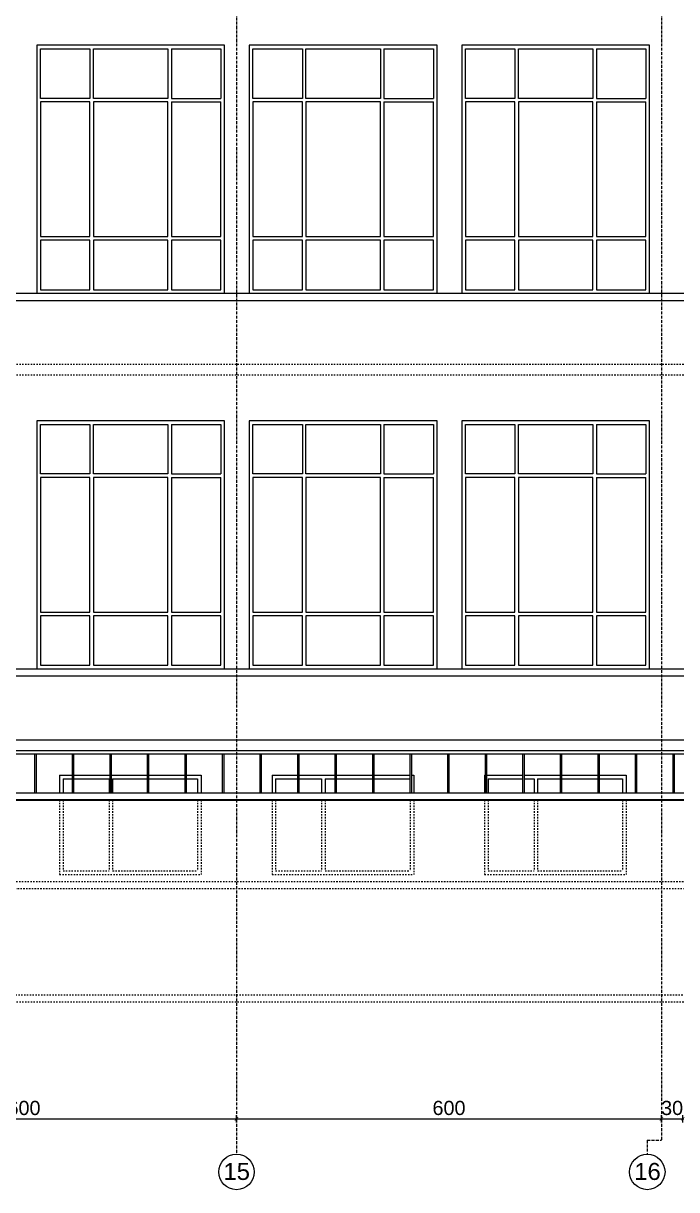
# Model space of a CAD drawing. Header units: inches. Extents: x -72385 to 39588, y -6525 to 66685.
# Drawn here: x 838 to 1760, y 17991 to 19637 of the extents above; entities that cross this region are included whole.
import ezdxf

# ---------------------------------------------------------------- set-up
doc = ezdxf.new("R2010")
doc.units = ezdxf.units.IN
doc.header["$MEASUREMENT"] = 0
doc.linetypes.add('DashDot', pattern=[0.6, 0.4, -0.1, 0, -0.1])
doc.linetypes.add('Hidden', pattern=[0.4, 0.2, -0.2])
for name, color, linetype, lineweight in [('Надписи коти външни', 252, 'Continuous', 25), ('Надписи Оси', 252, 'Continuous', 25), ('Оси', 252, 'DashDot', 25), ('Фасади Разрези дебело', 7, 'Continuous', 35), ('Фасади Разрези пунктир', 253, 'Hidden', 25), ('Фасади Разрези тънко', 253, 'Continuous', 25)]:
    doc.layers.add(name, color=color, linetype=linetype, lineweight=lineweight)
doc.styles.add('Arial Regular', font='arial.ttf')
doc.styles.get("Standard").update_dxf_attribs({"font": 'arial.ttf'})
doc.dimstyles.new('Annotative', dxfattribs={"dimscale": 0, "dimtxt": 20, "dimasz": 5, "dimexe": 5, "dimexo": 5, "dimgap": 5, "dimtad": 1, "dimdec": 0, "dimzin": 0, "dimdsep": 46, "dimtxsty": 'Standard', "dimblk": 'ARCHTICK', "dimcen": 5, "dimdle": 5, "dimadec": 0, "dimazin": 0, "dimtfac": 1, "dimtdec": 0, "dimtofl": 0, "dimtmove": 0, "dimatfit": 3, "dimldrblk": 'ARCHTICK', "dimfxl": 5, "dimfxlon": 1, "dimtolj": 1, "dimtzin": 0, "dimarcsym": 1})

# ---------------------------------------------------------------- blocks, each defined once
blk = doc.blocks.new('_ArchTick')
at = {"color": 0, "linetype": 'ByBlock', "const_width": 0.15}
blk.add_lwpolyline([(-0.5, -0.5), (0.5, 0.5)], dxfattribs=at)
blk = doc.blocks.new('*D6974')
at = {"layer": 'Defpoints', "color": 0, "ltscale": 10, "transparency": 16777216}
for p in [(1738.957851424831, 18090.92473190827), (1138.957851424831, 18067.27695059948), (1738.957851424831, 18067.27695059948)]:
    blk.add_point(p, dxfattribs=at)
at = {"layer": 'Надписи коти външни', "color": 0, "lineweight": -2, "ltscale": 10, "transparency": 16777216}
for p, q in [((1133.957851424831, 18090.92473190827), (1743.957851424831, 18090.92473190827)), ((1138.957851424831, 18085.92473190827), (1138.957851424831, 18095.92473190827)), ((1738.957851424831, 18085.92473190827), (1738.957851424831, 18095.92473190827))]:
    blk.add_line(p, q, dxfattribs=at)
at = {"layer": 'Надписи коти външни', "color": 0, "lineweight": -2, "ltscale": 10, "transparency": 16777216, "xscale": 5, "yscale": 5, "zscale": 5, "rotation": 180}
blk.add_blockref('_ArchTick', (1138.957851424831, 18090.92473190827), dxfattribs=at)
at = {"layer": 'Надписи коти външни', "color": 0, "lineweight": -2, "ltscale": 10, "transparency": 16777216, "xscale": 5, "yscale": 5, "zscale": 5}
blk.add_blockref('_ArchTick', (1738.957851424831, 18090.92473190827), dxfattribs=at)
at = {"layer": 'Надписи коти външни', "color": 0, "ltscale": 10, "transparency": 16777216, "insert": (1438.957851424831, 18106.1361916627), "char_height": 20, "attachment_point": 5}
blk.add_mtext('\\A1;600', dxfattribs=at)
blk = doc.blocks.new('*D6975')
at = {"layer": 'Defpoints', "color": 0, "ltscale": 10, "transparency": 16777216}
for p in [(1138.957851424831, 18090.92473190827), (538.9578514248315, 18040.92473190827), (1138.957851424831, 18040.92473190827)]:
    blk.add_point(p, dxfattribs=at)
at = {"layer": 'Надписи коти външни', "color": 0, "lineweight": -2, "ltscale": 10, "transparency": 16777216}
for p, q in [((533.9578514248315, 18090.92473190827), (1143.957851424831, 18090.92473190827)), ((538.9578514248315, 18085.92473190827), (538.9578514248315, 18095.92473190827)), ((1138.957851424831, 18085.92473190827), (1138.957851424831, 18095.92473190827))]:
    blk.add_line(p, q, dxfattribs=at)
at = {"layer": 'Надписи коти външни', "color": 0, "lineweight": -2, "ltscale": 10, "transparency": 16777216, "xscale": 5, "yscale": 5, "zscale": 5, "rotation": 180}
blk.add_blockref('_ArchTick', (538.9578514248315, 18090.92473190827), dxfattribs=at)
at = {"layer": 'Надписи коти външни', "color": 0, "lineweight": -2, "ltscale": 10, "transparency": 16777216, "xscale": 5, "yscale": 5, "zscale": 5}
blk.add_blockref('_ArchTick', (1138.957851424831, 18090.92473190827), dxfattribs=at)
at = {"layer": 'Надписи коти външни', "color": 0, "ltscale": 10, "transparency": 16777216, "insert": (838.9578514248315, 18106.1361916627), "char_height": 20, "attachment_point": 5}
blk.add_mtext('\\A1;600', dxfattribs=at)
blk = doc.blocks.new('*D6976')
at = {"layer": 'Defpoints', "color": 0, "ltscale": 10, "transparency": 16777216}
for p in [(1768.957851424831, 18090.92473190827), (1738.957851424831, 18060.92473190826), (1768.957851424831, 18060.92473190826)]:
    blk.add_point(p, dxfattribs=at)
at = {"layer": 'Надписи коти външни', "color": 0, "lineweight": -2, "ltscale": 10, "transparency": 16777216}
for p, q in [((1733.957851424831, 18090.92473190827), (1773.957851424831, 18090.92473190827)), ((1738.957851424831, 18085.92473190827), (1738.957851424831, 18095.92473190827)), ((1768.957851424831, 18085.92473190827), (1768.957851424831, 18095.92473190827))]:
    blk.add_line(p, q, dxfattribs=at)
at = {"layer": 'Надписи коти външни', "color": 0, "lineweight": -2, "ltscale": 10, "transparency": 16777216, "xscale": 5, "yscale": 5, "zscale": 5, "rotation": 180}
blk.add_blockref('_ArchTick', (1738.957851424831, 18090.92473190827), dxfattribs=at)
at = {"layer": 'Надписи коти външни', "color": 0, "lineweight": -2, "ltscale": 10, "transparency": 16777216, "xscale": 5, "yscale": 5, "zscale": 5}
blk.add_blockref('_ArchTick', (1768.957851424831, 18090.92473190827), dxfattribs=at)
at = {"layer": 'Надписи коти външни', "color": 0, "ltscale": 10, "transparency": 16777216, "insert": (1753.957851424831, 18106.1430129451), "char_height": 20, "attachment_point": 5}
blk.add_mtext('\\A1;30', dxfattribs=at)

msp = doc.modelspace()

# ---------------------------------------------------------------- linework, layer by layer
at = {"layer": 'Надписи Оси', "ltscale": 50}
for centre in [(1138.957851424831, 18015.92473190827), (1718.957851424831, 18015.92473190827)]:
    msp.add_circle(centre, 25, dxfattribs=at)
at = {"layer": 'Оси', "ltscale": 10}
for p, q in [((1138.957851424831, 21090.92473190828), (1138.957851424831, 18040.92473190827)), ((1738.957851424832, 21090.92473190827), (1738.957851424831, 18060.92473190826)), ((1718.957851424831, 18060.92473190827), (1718.957851424831, 18040.92473190827)), ((1718.957851424831, 18060.92473190827), (1738.957851424831, 18060.92473190826))]:
    msp.add_line(p, q, dxfattribs=at)
at = {"layer": 'Фасади Разрези дебело', "ltscale": 10, "extrusion": (1.209102262755835e-15, 1, -2.220446049250313e-16)}
msp.add_line((-7523.617710028434, 18540.92473190827), (5572.362360510335, 18540.92473190826), dxfattribs=at)
at = {"layer": 'Фасади Разрези пунктир', "ltscale": 10, "extrusion": (1.209102262755835e-15, 1, -2.220446049250313e-16)}
for p, q in [((-7023.617710028434, 19155.92473190827), (3552.239193315716, 19155.92473190825)), ((-7023.617710028434, 19140.92473190827), (3552.239193315716, 19140.92473190824)), ((-7023.617710028434, 18610.92473190827), (3552.239193315716, 18610.92473190824)), ((889.0778764768711, 18435.92473190826), (1089.094082686704, 18435.92473190826)), ((894.0778764768702, 18440.92473190826), (959.0778764768702, 18440.92473190826)), ((964.0778764768711, 18440.92473190826), (1084.094082686703, 18440.92473190826)), ((1189.102185791599, 18435.92473190826), (1389.118392001433, 18435.92473190826)), ((1194.102185791599, 18440.92473190826), (1259.102185791599, 18440.92473190826)), ((1264.102185791599, 18440.92473190826), (1384.118392001433, 18440.92473190826)), ((1489.126495106331, 18435.92473190826), (1689.142701316165, 18435.92473190826)), ((1494.126495106331, 18440.92473190826), (1559.126495106331, 18440.92473190826)), ((1564.126495106331, 18440.92473190826), (1684.142701316164, 18440.92473190826)), ((-628.1035680219584, 18425.92473190826), (4151.339606765436, 18425.92473190826)), ((-658.1019474009695, 18415.92473190826), (4181.342037696915, 18415.92473190826)), ((-7023.617710028434, 18255.92473190826), (5072.362360510333, 18255.92473190826)), ((-1909.030726457766, 18265.92473190826), (5072.362360510337, 18265.92473190825))]:
    msp.add_line(p, q, dxfattribs=at)
at = {"layer": 'Фасади Разрези пунктир', "ltscale": 10}
for p, q in [((889.0778764768729, 18540.92473190826), (889.0778764768711, 18435.92473190826)), ((894.0778764768693, 18540.92473190826), (894.0778764768702, 18440.92473190826)), ((959.0778764768702, 18540.92473190826), (959.0778764768702, 18440.92473190826)), ((964.0778764768711, 18540.92473190826), (964.0778764768702, 18440.92473190826)), ((1084.094082686703, 18540.92473190826), (1084.094082686703, 18440.92473190825)), ((1089.094082686704, 18540.92473190826), (1089.094082686704, 18435.92473190826)), ((1189.1021857916, 18540.92473190826), (1189.102185791599, 18435.92473190826)), ((1194.102185791598, 18540.92473190826), (1194.102185791599, 18440.92473190826)), ((1259.102185791599, 18540.92473190826), (1259.102185791599, 18440.92473190826)), ((1264.102185791598, 18540.92473190826), (1264.102185791599, 18440.92473190826)), ((1384.118392001433, 18540.92473190826), (1384.118392001433, 18440.92473190826)), ((1389.118392001433, 18540.92473190826), (1389.118392001433, 18435.92473190826)), ((1489.126495106332, 18540.92473190826), (1489.126495106331, 18435.92473190826)), ((1494.12649510633, 18540.92473190826), (1494.126495106331, 18440.92473190826)), ((1559.126495106333, 18540.92473190826), (1559.126495106331, 18440.92473190826)), ((1564.126495106331, 18540.92473190826), (1564.12649510633, 18440.92473190826)), ((1684.142701316165, 18540.92473190826), (1684.142701316164, 18440.92473190825)), ((1689.142701316165, 18540.92473190826), (1689.142701316165, 18435.92473190826))]:
    msp.add_line(p, q, dxfattribs=at)
at = {"layer": 'Фасади Разрези тънко', "ltscale": 10}
for p, q in [((1042.042287866392, 19600.92473190826), (1042.042287866389, 19530.92473190826)), ((1047.042287866408, 19600.92473190826), (1047.042287866405, 19530.92473190826)), ((1117.042287866401, 19600.92473190826), (1117.042287866405, 19530.92473190826)), ((1342.066597181111, 19600.92473190825), (1342.06659718111, 19530.92473190826)), ((1347.066597181127, 19600.92473190826), (1347.066597181125, 19530.92473190826)), ((1417.066597181121, 19600.92473190826), (1417.066597181126, 19530.92473190826)), ((1642.09090649584, 19600.92473190825), (1642.090906495838, 19530.92473190826)), ((1647.090906495855, 19600.92473190826), (1647.090906495853, 19530.92473190826)), ((1717.09090649585, 19600.92473190826), (1717.090906495853, 19530.92473190826)), ((1042.042287866393, 19070.92473190826), (1042.04228786639, 19000.92473190826)), ((1047.042287866409, 19070.92473190826), (1047.042287866407, 19000.92473190826)), ((1117.042287866403, 19070.92473190826), (1117.042287866407, 19000.92473190826)), ((1342.066597181113, 19070.92473190826), (1342.066597181111, 19000.92473190825)), ((1347.066597181129, 19070.92473190825), (1347.066597181127, 19000.92473190826)), ((1417.066597181123, 19070.92473190826), (1417.066597181128, 19000.92473190826)), ((1642.090906495841, 19070.92473190825), (1642.090906495838, 19000.92473190825)), ((1647.090906495857, 19070.92473190825), (1647.090906495854, 19000.92473190826)), ((1717.090906495851, 19070.92473190825), (1717.090906495855, 19000.92473190826)), ((853.8964319780443, 18605.92473190815), (853.8964319780425, 18550.92473190815)), ((855.8964319780425, 18605.92473190815), (855.8964319780416, 18550.92473190815)), ((906.8964319780434, 18605.92473190814), (906.8964319780425, 18550.92473190814)), ((908.8964319780425, 18605.92473190814), (908.8964319780416, 18550.92473190814)), ((959.8964319780434, 18605.9247319082), (959.8964319780425, 18550.92473190819)), ((961.8964319780434, 18605.9247319082), (961.8964319780425, 18550.9247319082)), ((1012.896431978043, 18605.92473190819), (1012.896431978043, 18550.92473190819)), ((1014.896431978043, 18605.92473190819), (1014.896431978043, 18550.92473190819)), ((1065.896431978043, 18605.92473190819), (1065.896431978043, 18550.92473190818)), ((1067.896431978044, 18605.92473190818), (1067.896431978043, 18550.92473190819)), ((1118.896431978043, 18605.92473190823), (1118.896431978043, 18550.92473190823)), ((1120.896431978043, 18605.92473190823), (1120.896431978043, 18550.92473190823)), ((1171.896431978043, 18605.92473190822), (1171.896431978043, 18550.92473190822)), ((1173.896431978044, 18605.92473190823), (1173.896431978043, 18550.92473190822)), ((1224.896431978044, 18605.92473190822), (1224.896431978043, 18550.92473190822)), ((1226.896431978043, 18605.92473190822), (1226.896431978043, 18550.92473190822)), ((1277.896431978043, 18605.92473190822), (1277.896431978044, 18550.92473190822)), ((1279.896431978043, 18605.92473190822), (1279.896431978043, 18550.92473190822)), ((1330.896431978043, 18605.92473190821), (1330.896431978043, 18550.92473190822)), ((1332.896431978044, 18605.92473190822), (1332.896431978043, 18550.92473190821)), ((1383.896431978043, 18605.92473190827), (1383.896431978043, 18550.92473190826)), ((1385.896431978043, 18605.92473190827), (1385.896431978043, 18550.92473190827)), ((1436.896431978043, 18605.92473190826), (1436.896431978043, 18550.92473190826)), ((1438.896431978044, 18605.92473190826), (1438.896431978043, 18550.92473190826)), ((1489.896431978043, 18605.92473190826), (1489.896431978044, 18550.92473190825)), ((1491.896431978044, 18605.92473190826), (1491.896431978044, 18550.92473190826)), ((1542.896431978044, 18605.92473190823), (1542.896431978044, 18550.92473190823)), ((1544.896431978044, 18605.92473190823), (1544.896431978044, 18550.92473190822)), ((1595.896431978045, 18605.92473190822), (1595.896431978044, 18550.92473190822)), ((1597.896431978044, 18605.92473190822), (1597.896431978043, 18550.92473190822)), ((1648.896431978045, 18605.92473190822), (1648.896431978044, 18550.92473190822)), ((1650.896431978044, 18605.92473190822), (1650.896431978043, 18550.92473190822)), ((1701.896431978043, 18605.92473190816), (1701.896431978043, 18550.92473190816)), ((1703.896431978044, 18605.92473190817), (1703.896431978043, 18550.92473190816)), ((1754.896431978044, 18605.92473190816), (1754.896431978043, 18550.92473190816)), ((1756.896431978044, 18605.92473190816), (1756.896431978044, 18550.92473190816)), ((889.0778764768711, 18575.92473190826), (889.0778764768711, 18550.92473190825)), ((894.0778764768702, 18570.92473190826), (894.0778764768702, 18550.92473190825)), ((959.0778764768711, 18570.92473190826), (959.0778764768702, 18550.92473190824)), ((964.0778764768702, 18570.92473190826), (964.0778764768702, 18550.92473190825)), ((1084.094082686704, 18570.92473190826), (1084.094082686704, 18550.92473190825)), ((1089.094082686703, 18575.92473190826), (1089.094082686704, 18550.92473190825)), ((1189.102185791599, 18575.92473190826), (1189.1021857916, 18550.92473190825)), ((1194.102185791599, 18570.92473190826), (1194.102185791599, 18550.92473190825)), ((1259.102185791599, 18570.92473190826), (1259.102185791598, 18550.92473190825)), ((1264.102185791599, 18570.92473190826), (1264.102185791598, 18550.92473190825)), ((1389.118392001433, 18575.92473190826), (1389.118392001433, 18550.92473190825)), ((1489.12649510633, 18575.92473190826), (1489.126495106331, 18550.92473190825)), ((1494.126495106331, 18570.92473190826), (1494.126495106331, 18550.92473190825)), ((1559.126495106331, 18570.92473190826), (1559.126495106331, 18550.92473190825)), ((1564.12649510633, 18570.92473190826), (1564.126495106331, 18550.92473190825)), ((1684.142701316164, 18570.92473190826), (1684.142701316165, 18550.92473190825)), ((1689.142701316164, 18575.92473190826), (1689.142701316165, 18550.92473190825))]:
    msp.add_line(p, q, dxfattribs=at)
at = {"layer": 'Фасади Разрези тънко', "ltscale": 10, "extrusion": (2.543104615781999e-15, 1, -2.220446049250313e-16)}
for p, q in [((1047.042287866408, 19600.92473190826), (1117.042287866401, 19600.92473190826)), ((1347.066597181127, 19600.92473190826), (1417.066597181121, 19600.92473190826)), ((1647.090906495855, 19600.92473190826), (1717.09090649585, 19600.92473190826)), ((1047.042287866405, 19530.92473190826), (1117.042287866412, 19530.92473190826)), ((1047.042287866403, 19525.92473190826), (1117.04228786641, 19525.92473190826)), ((1347.066597181125, 19530.92473190826), (1417.066597181133, 19530.92473190826)), ((1347.066597181123, 19525.92473190826), (1417.066597181131, 19525.92473190826)), ((1647.090906495853, 19530.92473190826), (1717.090906495861, 19530.92473190826)), ((1647.09090649585, 19525.92473190826), (1717.090906495859, 19525.92473190826)), ((1047.042287866409, 19070.92473190826), (1117.042287866403, 19070.92473190826)), ((1347.066597181129, 19070.92473190826), (1417.066597181123, 19070.92473190826)), ((1647.090906495857, 19070.92473190826), (1717.090906495851, 19070.92473190825)), ((1047.042287866407, 19000.92473190826), (1117.042287866414, 19000.92473190826)), ((1047.042287866404, 18995.92473190826), (1117.042287866412, 18995.92473190826)), ((1347.066597181127, 19000.92473190826), (1417.066597181135, 19000.92473190826)), ((1347.066597181124, 18995.92473190826), (1417.066597181133, 18995.92473190826)), ((1647.090906495854, 19000.92473190826), (1717.090906495862, 19000.92473190826)), ((1647.090906495851, 18995.92473190826), (1717.090906495861, 18995.92473190826))]:
    msp.add_line(p, q, dxfattribs=at)
at = {"layer": 'Фасади Разрези тънко', "ltscale": 10, "extrusion": (1.209102262755835e-15, 1, -2.220446049250313e-16)}
for p, q in [((-1858.197969194158, 19255.92473190827), (3552.239193315716, 19255.92473190826)), ((-1858.197969194158, 19245.92473190828), (3552.239193315716, 19245.92473190826)), ((-658.1007319352416, 18725.92473190826), (3552.239193315716, 18725.92473190826)), ((-658.1007319352416, 18715.92473190826), (3552.239193315716, 18715.92473190825)), ((-628.1035680219593, 18625.92473190826), (3552.239193315716, 18625.92473190826)), ((-628.1035680219607, 18610.92473190825), (3552.239193315716, 18610.92473190825)), ((-628.1035680219602, 18605.92473190825), (3552.239193315716, 18605.92473190825)), ((889.0778764768711, 18575.92473190826), (906.8964319780434, 18575.92473190826)), ((894.0778764768702, 18570.92473190826), (906.8964319780434, 18570.92473190826)), ((908.8964319780425, 18575.92473190825), (959.8964319780434, 18575.92473190825)), ((908.8964319780425, 18570.92473190826), (959.0778764768702, 18570.92473190826)), ((961.8964319780434, 18575.92473190826), (1012.896431978043, 18575.92473190826)), ((964.0778764768702, 18570.92473190826), (1012.896431978044, 18570.92473190826)), ((1014.896431978041, 18575.92473190826), (1065.896431978043, 18575.92473190826)), ((1014.896431978043, 18570.92473190826), (1065.896431978044, 18570.92473190826)), ((1067.896431978043, 18575.92473190826), (1089.094082686703, 18575.92473190826)), ((1067.896431978043, 18570.92473190826), (1084.094082686704, 18570.92473190826)), ((1189.102185791599, 18575.92473190826), (1224.896431978043, 18575.92473190826)), ((1194.102185791599, 18570.92473190826), (1224.896431978043, 18570.92473190826)), ((1226.896431978043, 18575.92473190826), (1277.896431978043, 18575.92473190826)), ((1226.896431978044, 18570.92473190827), (1259.102185791599, 18570.92473190826)), ((1264.102185791599, 18570.92473190826), (1277.896431978043, 18570.92473190826)), ((1279.896431978043, 18575.92473190825), (1330.896431978043, 18575.92473190826)), ((1279.896431978043, 18570.92473190826), (1330.896431978044, 18570.92473190826)), ((1332.896431978045, 18575.92473190826), (1383.896431978044, 18575.92473190825)), ((1332.896431978044, 18570.92473190826), (1383.896431978045, 18570.92473190826)), ((1385.896431978043, 18575.92473190825), (1389.118392001433, 18575.92473190826)), ((1489.12649510633, 18575.92473190826), (1489.896431978043, 18575.92473190826)), ((1491.896431978043, 18575.92473190826), (1542.896431978044, 18575.92473190826)), ((1494.126495106331, 18570.92473190826), (1542.896431978045, 18570.92473190826)), ((1544.896431978044, 18575.92473190826), (1595.896431978043, 18575.92473190826)), ((1544.896431978044, 18570.92473190826), (1559.126495106331, 18570.92473190826)), ((1564.12649510633, 18570.92473190826), (1595.896431978044, 18570.92473190826)), ((1597.896431978045, 18575.92473190826), (1648.896431978045, 18575.92473190826)), ((1597.896431978045, 18570.92473190826), (1648.896431978044, 18570.92473190826)), ((1650.896431978045, 18575.92473190826), (1689.142701316164, 18575.92473190826)), ((1650.896431978044, 18570.92473190826), (1684.142701316164, 18570.92473190826)), ((-628.1035680219593, 18550.92473190826), (3552.239193315716, 18550.92473190826))]:
    msp.add_line(p, q, dxfattribs=at)
at = {"layer": 'Фасади Разрези тънко', "ltscale": 10}
for points in [[(1122.042287866404, 19605.92473190826, -1.541056840872781e-10), (857.0208146383875, 19605.92473190826, -6.241630937532663e-13), (857.0208146383902, 19255.92473190826, 4.03896783473158e-27), (1122.042287866407, 19255.92473190826, 6.651794520430159e-12), (1122.042287866404, 19605.92473190826, 3.013815713338447e-12)], [(1422.066597181124, 19605.92473190826, -1.577436628943697e-10), (1157.045123953108, 19605.92473190826, -4.26214190084488e-12), (1157.04512395311, 19255.92473190826, -3.63797880709161e-12), (1422.066597181127, 19255.92473190826, 3.013815713338546e-12), (1422.066597181124, 19605.92473190826, -6.24163093753167e-13)], [(1722.090906495852, 19605.92473190826, -1.541056840872781e-10), (1457.069433267836, 19605.92473190826, -6.241630937532663e-13), (1457.069433267839, 19255.92473190826, 4.03896783473158e-27), (1722.090906495855, 19255.92473190826, 6.651794520430159e-12), (1722.090906495852, 19605.92473190826, 3.013815713338447e-12)], [(1042.042287866389, 19530.92473190826, -1.077753942057459e-10), (937.020814638393, 19530.92473190827, -4.695445297527698e-11), (937.0208146384039, 19600.92473190826, -6.152464781282111e-13), (1042.042287866385, 19600.92473190826, -1.099064024712357e-10)], [(1342.06659718111, 19530.92473190826, -1.114133730128375e-10), (1237.045123953114, 19530.92473190827, -5.05924317823686e-11), (1237.045123953123, 19600.92473190826, -4.253225285219824e-12), (1342.066597181104, 19600.92473190826, -1.135443812783274e-10)], [(1642.090906495838, 19530.92473190826, -1.077753942057459e-10), (1537.069433267841, 19530.92473190827, -4.695445297527698e-11), (1537.069433267851, 19600.92473190826, -6.152464781282111e-13), (1642.090906495832, 19600.92473190826, -1.099064024712357e-10)], [(1042.042287866394, 19525.92473190826, -1.077753942057501e-10), (937.0208146383911, 19525.92473190826, -4.695445297527698e-11), (937.0208146383857, 19335.92473190826, -1.426658500007374e-13), (1042.042287866403, 19335.92473190826, 4.643868312969252e-12), (1042.042287866394, 19525.92473190827, -1.001324488073997e-12)], [(1047.042287866403, 19525.92473190826, -1.001324488074179e-12), (1047.042287866411, 19335.92473190826, -1.053728246642914e-11), (1117.042287866419, 19335.92473190826, 6.526299132464194e-12), (1117.042287866403, 19525.92473190826, -1.068888638823628e-12)], [(1342.066597181114, 19525.92473190826, -1.114133730128418e-10), (1237.045123953112, 19525.92473190826, -5.05924317823686e-11), (1237.045123953107, 19335.92473190826, -3.780644657092351e-12), (1342.066597181124, 19335.92473190826, 1.005889505877637e-12), (1342.066597181114, 19525.92473190826, -4.63930329516561e-12)], [(1347.066597181123, 19525.92473190826, -4.639303295165793e-12), (1347.066597181132, 19335.92473190826, -1.417526127352075e-11), (1417.06659718114, 19335.92473190826, 2.888320325372582e-12), (1417.066597181124, 19525.92473190826, -4.706867445915242e-12)], [(1642.090906495841, 19525.92473190826, -1.077753942057501e-10), (1537.069433267839, 19525.92473190826, -4.695445297527698e-11), (1537.069433267834, 19335.92473190826, -1.426658500007374e-13), (1642.090906495851, 19335.92473190826, 4.643868312969252e-12), (1642.090906495841, 19525.92473190826, -1.001324488073997e-12)], [(1647.09090649585, 19525.92473190826, -1.001324488074179e-12), (1647.09090649586, 19335.92473190826, -1.053728246642914e-11), (1717.090906495868, 19335.92473190826, 6.526299132464194e-12), (1717.090906495851, 19525.92473190826, -1.068888638823628e-12)], [(1122.042287866406, 19075.92473190826, -1.541056840872781e-10), (857.0208146383893, 19075.92473190826, -6.241630937532663e-13), (857.020814638392, 18725.92473190826, 4.03896783473158e-27), (1122.042287866409, 18725.92473190826, 6.651794520430159e-12), (1122.042287866406, 19075.92473190826, 3.013815713338447e-12)], [(1042.04228786639, 19000.92473190826, -1.077753942057459e-10), (937.0208146383948, 19000.92473190827, -4.695445297527698e-11), (937.0208146384048, 19070.92473190826, -6.152464781282111e-13), (1042.042287866386, 19070.92473190826, -1.099064024712357e-10)], [(1422.066597181126, 19075.92473190826, -1.577436628943697e-10), (1157.045123953109, 19075.92473190826, -4.26214190084488e-12), (1157.045123953112, 18725.92473190826, -3.63797880709161e-12), (1422.066597181129, 18725.92473190826, 3.013815713338546e-12), (1422.066597181126, 19075.92473190826, -6.24163093753167e-13)], [(1342.066597181111, 19000.92473190826, -1.114133730128375e-10), (1237.045123953116, 19000.92473190826, -5.05924317823686e-11), (1237.045123953125, 19070.92473190825, -4.253225285219824e-12), (1342.066597181106, 19070.92473190826, -1.135443812783274e-10)], [(1722.090906495854, 19075.92473190826, -1.541056840872781e-10), (1457.069433267838, 19075.92473190826, -6.241630937532663e-13), (1457.06943326784, 18725.92473190826, 4.03896783473158e-27), (1722.090906495857, 18725.92473190826, 6.651794520430159e-12), (1722.090906495854, 19075.92473190826, 3.013815713338447e-12)], [(1642.090906495838, 19000.92473190826, -1.077753942057459e-10), (1537.069433267842, 19000.92473190826, -4.695445297527698e-11), (1537.069433267853, 19070.92473190825, -6.152464781282111e-13), (1642.090906495834, 19070.92473190825, -1.099064024712357e-10)], [(1042.042287866395, 18995.92473190826, -1.077753942057501e-10), (937.020814638393, 18995.92473190826, -4.695445297527698e-11), (937.0208146383875, 18805.92473190826, -1.426658500007374e-13), (1042.042287866405, 18805.92473190826, 4.643868312969252e-12), (1042.042287866395, 18995.92473190826, -1.001324488073997e-12)], [(1047.042287866404, 18995.92473190826, -1.001324488074179e-12), (1047.042287866413, 18805.92473190826, -1.053728246642914e-11), (1117.042287866421, 18805.92473190826, 6.526299132464194e-12), (1117.042287866405, 18995.92473190826, -1.068888638823628e-12)], [(1342.066597181116, 18995.92473190826, -1.114133730128418e-10), (1237.045123953113, 18995.92473190826, -5.05924317823686e-11), (1237.045123953108, 18805.92473190826, -3.780644657092351e-12), (1342.066597181125, 18805.92473190826, 1.005889505877637e-12), (1342.066597181116, 18995.92473190826, -4.63930329516561e-12)], [(1347.066597181124, 18995.92473190826, -4.639303295165793e-12), (1347.066597181134, 18805.92473190826, -1.417526127352075e-11), (1417.066597181141, 18805.92473190825, 2.888320325372582e-12), (1417.066597181126, 18995.92473190826, -4.706867445915242e-12)], [(1642.090906495843, 18995.92473190826, -1.077753942057501e-10), (1537.06943326784, 18995.92473190826, -4.695445297527698e-11), (1537.069433267835, 18805.92473190826, -1.426658500007374e-13), (1642.090906495852, 18805.92473190826, 4.643868312969252e-12), (1642.090906495843, 18995.92473190826, -1.001324488073997e-12)], [(1647.090906495851, 18995.92473190826, -1.001324488074179e-12), (1647.090906495861, 18805.92473190826, -1.053728246642914e-11), (1717.09090649587, 18805.92473190825, 6.526299132464194e-12), (1717.090906495853, 18995.92473190826, -1.068888638823628e-12)]]:
    msp.add_polyline3d(points, dxfattribs=at)
for points in [[(862.0208146383848, 19530.92473190826, -2.805642632232974e-12), (862.0208146383866, 19600.92473190826, -3.519806211346616e-12), (932.0208146383802, 19600.92473190826, -4.488743644265714e-11), (932.0208146383848, 19530.92473190826, -4.904138593775676e-13)], [(1162.045123953104, 19530.92473190826, -6.443621439324588e-12), (1162.045123953107, 19600.92473190826, -7.157785018438229e-12), (1232.0451239531, 19600.92473190825, -4.852541524974876e-11), (1232.045123953106, 19530.92473190826, -4.128392666469181e-12)], [(1462.069433267832, 19530.92473190826, -2.805642632232974e-12), (1462.069433267835, 19600.92473190826, -3.519806211346616e-12), (1532.069433267829, 19600.92473190825, -4.488743644265714e-11), (1532.069433267833, 19530.92473190826, -4.904138593775676e-13)], [(862.020814638383, 19335.92473190826, 1.25495387966151e-13), (932.020814638392, 19335.92473190826, 1.882430819494583e-12), (932.0208146383902, 19525.92473190826, -4.814972437525188e-13), (862.0208146383811, 19525.92473190826, -3.519806211344811e-12)], [(1162.045123953104, 19335.92473190826, -3.512483419125463e-12), (1232.045123953113, 19335.92473190826, -1.75554798759703e-12), (1232.04512395311, 19525.92473190826, -4.119476050844132e-12), (1162.045123953102, 19525.92473190826, -7.157785018436425e-12)], [(1462.069433267831, 19335.92473190826, 1.25495387966151e-13), (1532.069433267839, 19335.92473190826, 1.882430819494583e-12), (1532.069433267838, 19525.92473190826, -4.814972437525188e-13), (1462.069433267829, 19525.92473190826, -3.519806211344811e-12)], [(862.0208146383939, 19260.92473190827, -5.101168422313003e-14), (932.0208146383875, 19260.92473190827, 1.754372589266581e-12), (932.0208146383893, 19330.92473190826, -1.337492343756882e-13), (862.0208146383884, 19330.92473190827, 1.254953879663336e-13)], [(937.0208146383811, 19260.92473190826, 1.883328608801413e-12), (1042.042287866399, 19260.92473190827, 4.591958839438558e-12), (1042.042287866408, 19330.92473190827, -1.078822872901731e-11), (937.0208146383766, 19330.92473190826, 2.007926207460547e-12)], [(1117.042287866408, 19260.92473190827, -1.460776722198454e-11), (1117.04228786641, 19330.92473190827, -1.103145967171553e-11), (1047.042287866409, 19330.92473190827, 4.769363700935762e-12), (1047.042287866414, 19260.92473190826, -1.430147640525361e-11)], [(1162.045123953113, 19260.92473190826, -3.688990491314744e-12), (1232.045123953108, 19260.92473190826, -1.883606217825032e-12), (1232.045123953109, 19330.92473190826, -3.771728041467302e-12), (1162.045123953109, 19330.92473190826, -3.51248341912528e-12)], [(1237.045123953101, 19260.92473190826, -1.7546501982902e-12), (1342.066597181119, 19260.92473190826, 9.539800323469446e-13), (1342.066597181129, 19330.92473190826, -1.442620753610892e-11), (1237.045123953097, 19330.92473190826, -1.630052599631066e-12)], [(1417.066597181128, 19260.92473190826, -1.824574602907615e-11), (1417.066597181131, 19330.92473190826, -1.466943847880714e-11), (1347.06659718113, 19330.92473190826, 1.131384893844149e-12), (1347.066597181134, 19260.92473190826, -1.793945521234522e-11)], [(1462.069433267841, 19260.92473190826, -5.101168422313003e-14), (1532.069433267836, 19260.92473190826, 1.754372589266581e-12), (1532.069433267838, 19330.92473190826, -1.337492343756882e-13), (1462.069433267837, 19330.92473190826, 1.254953879663336e-13)], [(1537.069433267829, 19260.92473190826, 1.883328608801413e-12), (1642.090906495847, 19260.92473190826, 4.591958839438558e-12), (1642.090906495856, 19330.92473190826, -1.078822872901731e-11), (1537.069433267824, 19330.92473190826, 2.007926207460547e-12)], [(1717.090906495856, 19260.92473190826, -1.460776722198454e-11), (1717.090906495859, 19330.92473190826, -1.103145967171553e-11), (1647.090906495857, 19330.92473190826, 4.769363700935762e-12), (1647.090906495862, 19260.92473190826, -1.430147640525361e-11)], [(862.0208146383848, 19000.92473190826, -2.805642632232974e-12), (862.0208146383884, 19070.92473190826, -3.519806211346616e-12), (932.020814638382, 19070.92473190826, -4.488743644265714e-11), (932.0208146383866, 19000.92473190826, -4.904138593775676e-13)], [(1162.045123953106, 19000.92473190826, -6.443621439324588e-12), (1162.045123953108, 19070.92473190826, -7.157785018438229e-12), (1232.045123953102, 19070.92473190826, -4.852541524974876e-11), (1232.045123953108, 19000.92473190826, -4.128392666469181e-12)], [(1462.069433267833, 19000.92473190826, -2.805642632232974e-12), (1462.069433267837, 19070.92473190826, -3.519806211346616e-12), (1532.069433267829, 19070.92473190825, -4.488743644265714e-11), (1532.069433267834, 19000.92473190826, -4.904138593775676e-13)], [(862.0208146383848, 18805.92473190826, 1.25495387966151e-13), (932.0208146383939, 18805.92473190826, 1.882430819494583e-12), (932.0208146383911, 18995.92473190826, -4.814972437525188e-13), (862.020814638383, 18995.92473190826, -3.519806211344811e-12)], [(1162.045123953106, 18805.92473190826, -3.512483419125463e-12), (1232.045123953113, 18805.92473190826, -1.75554798759703e-12), (1232.045123953112, 18995.92473190826, -4.119476050844132e-12), (1162.045123953104, 18995.92473190826, -7.157785018436425e-12)], [(1462.069433267833, 18805.92473190826, 1.25495387966151e-13), (1532.069433267841, 18805.92473190826, 1.882430819494583e-12), (1532.069433267839, 18995.92473190826, -4.814972437525188e-13), (1462.069433267831, 18995.92473190826, -3.519806211344811e-12)], [(862.0208146383948, 18730.92473190827, -5.101168422313003e-14), (932.0208146383893, 18730.92473190826, 1.754372589266581e-12), (932.0208146383911, 18800.92473190826, -1.337492343756882e-13), (862.0208146383902, 18800.92473190826, 1.254953879663336e-13)], [(937.020814638383, 18730.92473190827, 1.883328608801413e-12), (1042.0422878664, 18730.92473190826, 4.591958839438558e-12), (1042.042287866409, 18800.92473190826, -1.078822872901731e-11), (937.0208146383775, 18800.92473190826, 2.007926207460547e-12)], [(1117.042287866409, 18730.92473190826, -1.460776722198454e-11), (1117.042287866412, 18800.92473190826, -1.103145967171553e-11), (1047.04228786641, 18800.92473190827, 4.769363700935762e-12), (1047.042287866416, 18730.92473190826, -1.430147640525361e-11)], [(1162.045123953115, 18730.92473190827, -3.688990491314744e-12), (1232.045123953109, 18730.92473190826, -1.883606217825032e-12), (1232.045123953111, 18800.92473190826, -3.771728041467302e-12), (1162.04512395311, 18800.92473190826, -3.51248341912528e-12)], [(1237.045123953103, 18730.92473190826, -1.7546501982902e-12), (1342.06659718112, 18730.92473190826, 9.539800323469446e-13), (1342.06659718113, 18800.92473190826, -1.442620753610892e-11), (1237.045123953098, 18800.92473190826, -1.630052599631066e-12)], [(1417.06659718113, 18730.92473190826, -1.824574602907615e-11), (1417.066597181132, 18800.92473190826, -1.466943847880714e-11), (1347.066597181131, 18800.92473190827, 1.131384893844149e-12), (1347.066597181136, 18730.92473190826, -1.793945521234522e-11)], [(1462.069433267843, 18730.92473190826, -5.101168422313003e-14), (1532.069433267837, 18730.92473190826, 1.754372589266581e-12), (1532.069433267839, 18800.92473190826, -1.337492343756882e-13), (1462.069433267839, 18800.92473190826, 1.254953879663336e-13)], [(1537.06943326783, 18730.92473190826, 1.883328608801413e-12), (1642.090906495848, 18730.92473190826, 4.591958839438558e-12), (1642.090906495858, 18800.92473190826, -1.078822872901731e-11), (1537.069433267826, 18800.92473190826, 2.007926207460547e-12)], [(1717.090906495858, 18730.92473190826, -1.460776722198454e-11), (1717.09090649586, 18800.92473190826, -1.103145967171553e-11), (1647.090906495859, 18800.92473190826, 4.769363700935762e-12), (1647.090906495864, 18730.92473190826, -1.430147640525361e-11)]]:
    msp.add_polyline3d(points, close=True, dxfattribs=at)

# ---------------------------------------------------------------- texts
at = {"layer": 'Надписи Оси', "ltscale": 100, "char_height": 24, "width": 27.21275384581409, "attachment_point": 1, "style": 'Arial Regular'}
for s, insert in [('\\pxqc;15', (1125.638480900427, 18028.64344622421)), ('\\pxqc;16', (1705.638480900427, 18028.64344622421))]:
    msp.add_mtext(s, dxfattribs=dict(at, insert=insert))

# ---------------------------------------------------------------- dimensions: what is measured, and where the dimension line sits
at = {"layer": 'Надписи коти външни', "ltscale": 10}
for base, p1, p2, picture, middle in [((1138.957851424831, 18090.92473190827), (538.9578514248315, 18040.92473190827), (1138.957851424831, 18040.92473190827), '*D6975', (838.9578514248315, 18106.1361916627)), ((1738.957851424831, 18090.92473190827), (1138.957851424831, 18067.27695059948), (1738.957851424831, 18067.27695059948), '*D6974', (1438.957851424831, 18106.1361916627))]:
    dim = msp.add_linear_dim(base=base, p1=p1, p2=p2, dimstyle='Annotative', override={"dimscale": 0, "dimtix": 0, "dimtofl": 0, "dimtmove": 0, "dimatfit": 3}, dxfattribs=at)
    dim.commit()
    dim.dimension.update_dxf_attribs({"geometry": picture, "text_midpoint": middle})
dim = msp.add_linear_dim(base=(1768.957851424831, 18090.92473190827), p1=(1738.957851424831, 18060.92473190826), p2=(1768.957851424831, 18060.92473190826), dimstyle='Annotative', override={"dimscale": 0, "dimtix": 0, "dimtofl": 0, "dimtmove": 0, "dimatfit": 3}, dxfattribs=at)
dim.commit()
dim.dimension.update_dxf_attribs({"geometry": '*D6976', "text_midpoint": (1753.957851424831, 18090.92473190827), "dimtype": 128})

doc.saveas('drawing.dxf')
